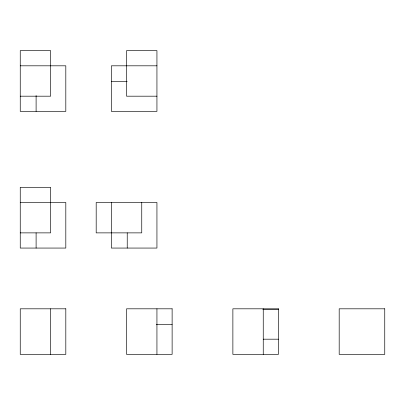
<?xml version="1.0" encoding="UTF-8"?>
<svg xmlns="http://www.w3.org/2000/svg" width="405" height="405" viewBox="0 0 405 405"><rect width="100%" height="100%" fill="white"/><g stroke="black" fill="none" stroke-linecap="round" stroke-linejoin="round"><path stroke-width="0.61" d="M20.25 65.812L65.812 65.812L65.812 111.375L20.25 111.375L20.25 50.625L50.625 50.625L50.625 96.188L20.25 96.188M156.938 65.812L111.375 65.812L111.375 111.375L156.938 111.375L156.938 50.625L126.562 50.625L126.562 96.188L156.938 96.188M111.375 81.668L127.195 81.668M20.25 202.5L65.812 202.5L65.812 248.062L20.25 248.062L20.25 187.312L50.625 187.312L50.625 232.875L20.25 232.875M262.835 309.481L278.438 309.481M156.305 324.668L172.125 324.668M263.25 339.188L278.438 339.188M263.25 308.812L263.25 354.375M156.938 308.812L156.938 354.375M141.75 202.5L141.75 232.875L96.188 232.875L96.188 202.5L156.938 202.5L156.938 248.062L111.375 248.062L111.375 202.5M127.231 232.875L127.231 248.062M50.625 308.812L50.625 354.375M36.106 95.555L36.106 111.375M36.106 232.875L36.106 248.062M65.812 308.812L20.25 308.812L20.25 354.375L65.812 354.375L65.812 308.812M172.125 308.812L126.562 308.812L126.562 354.375L172.125 354.375L172.125 308.812M278.438 308.812L232.875 308.812L232.875 354.375L278.438 354.375L278.438 308.812M384.75 308.812L339.188 308.812L339.188 354.375L384.75 354.375L384.75 308.812"/></g></svg>
